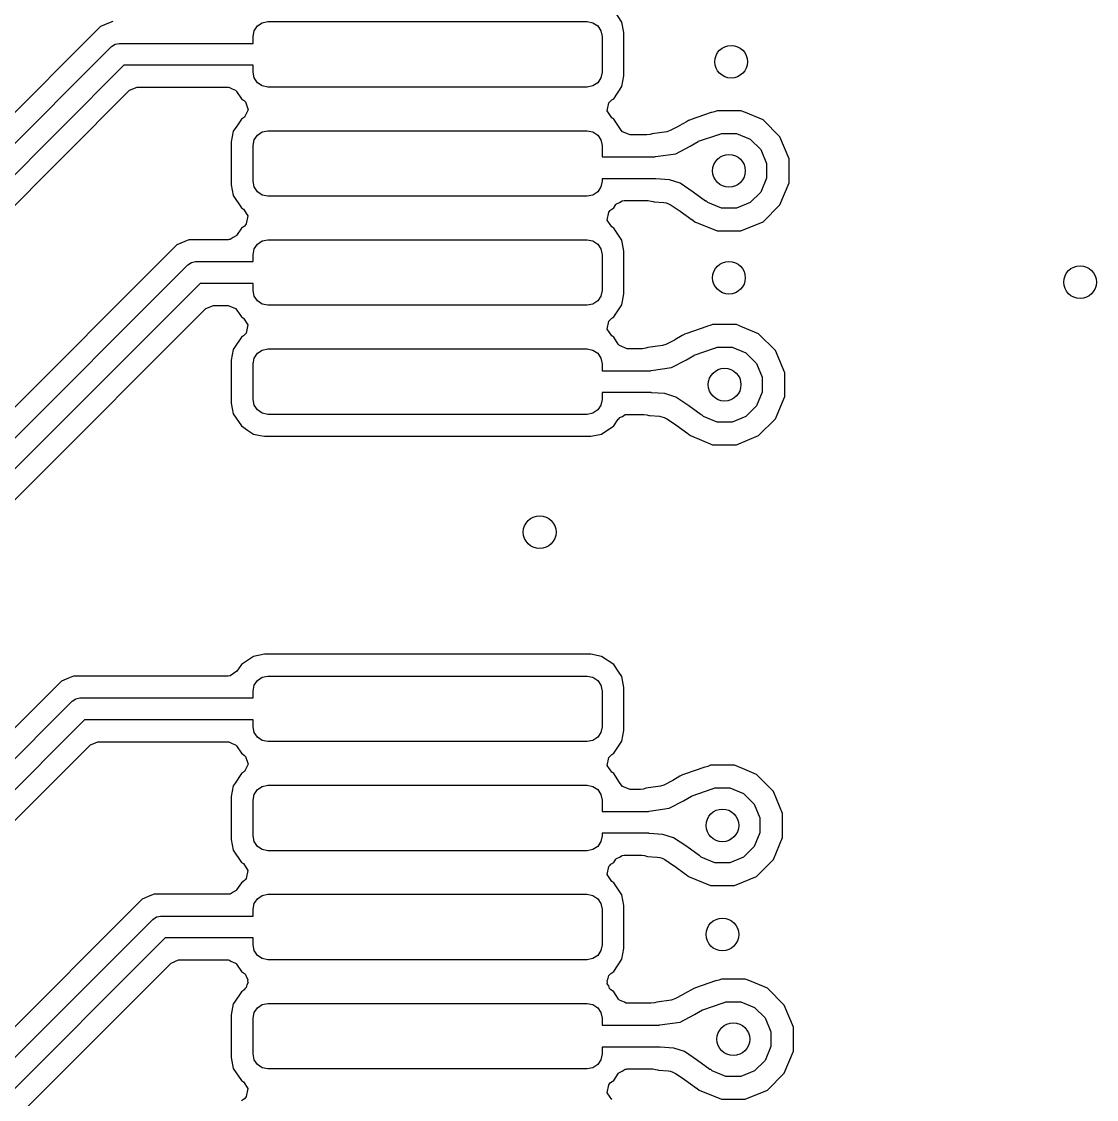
# Model space of a CAD drawing. Extents: x 114.9 to 199.6, y -137.1 to -76.7.
# Drawn here: x 179.436 to 184.365, y -109.966 to -105.026 of the extents above; entities that cross this region are included whole.
import ezdxf

# ---------------------------------------------------------------- set-up
doc = ezdxf.new("R2010")
doc.units = 0
doc.layers.add('BLACK', color=7, linetype='CONTINUOUS')

msp = doc.modelspace()

# ---------------------------------------------------------------- linework, layer by layer
at = {"layer": 'BLACK', "linetype": 'CONTINUOUS'}
for p, q in [((182.188713, -105.028365), (182.151431, -104.972569)), ((179.854059, -105.025501), (179.834256, -105.033704)), ((180.51797, -105.04597), (180.54009, -105.03119)), ((180.54009, -105.03119), (180.566182, -105.026)), ((180.566182, -105.026), (182.029818, -105.026)), ((182.029818, -105.026), (182.05591, -105.03119)), ((182.05591, -105.03119), (182.07803, -105.04597)), ((182.198028, -105.075198), (182.188713, -105.028365)), ((179.79875, -105.048409), (176.132414, -108.714745)), ((179.834256, -105.033704), (179.79875, -105.048409)), ((180.498, -105.094182), (180.50319, -105.06809)), ((180.50319, -105.06809), (180.51797, -105.04597)), ((182.07803, -105.04597), (182.09281, -105.06809)), ((182.09281, -105.06809), (182.098, -105.094182)), ((182.198499, -105.077568), (182.198028, -105.075198)), ((182.1985, -105.274433), (182.198499, -105.077568)), ((179.848645, -105.140645), (179.864866, -105.129806)), ((179.864866, -105.129806), (179.884, -105.126)), ((179.884, -105.126), (180.498, -105.126)), ((180.498, -105.126), (180.498, -105.094182)), ((182.098, -105.094182), (182.098, -105.257818)), ((176.224645, -108.764645), (179.848645, -105.140645)), ((179.90471, -105.226), (176.31, -108.82071)), ((180.498, -105.226), (179.90471, -105.226)), ((180.498, -105.257818), (180.498, -105.226)), ((180.50319, -105.28391), (180.498, -105.257818)), ((182.098, -105.257818), (182.09281, -105.28391)), ((182.188713, -105.323635), (182.1985, -105.274433)), ((179.931988, -105.340852), (179.966636, -105.3265)), ((179.966636, -105.3265), (180.38301, -105.3265)), ((180.38301, -105.3265), (180.384924, -105.327293)), ((180.384924, -105.327293), (180.386897, -105.326654)), ((180.386897, -105.326654), (180.402, -105.334366)), ((180.51797, -105.30603), (180.50319, -105.28391)), ((180.54009, -105.32081), (180.51797, -105.30603)), ((180.566182, -105.326), (180.54009, -105.32081)), ((182.029818, -105.326), (180.566182, -105.326)), ((182.05591, -105.32081), (182.029818, -105.326)), ((182.07803, -105.30603), (182.05591, -105.32081)), ((182.09281, -105.28391), (182.07803, -105.30603)), ((182.151431, -105.379431), (182.188713, -105.323635)), ((176.424852, -108.847988), (179.931988, -105.340852)), ((180.402, -105.334366), (180.417658, -105.340852)), ((180.417658, -105.340852), (180.41979, -105.34345)), ((180.41979, -105.34345), (180.420297, -105.343709)), ((180.420297, -105.343709), (180.422159, -105.345893)), ((180.422159, -105.345893), (180.444569, -105.379431)), ((180.444569, -105.379431), (180.45894, -105.389034)), ((180.45894, -105.389034), (180.463353, -105.394209)), ((180.463353, -105.394209), (180.474912, -105.429887)), ((182.121875, -105.435561), (182.12919, -105.398778)), ((182.12919, -105.398778), (182.142709, -105.385258)), ((182.142709, -105.385258), (182.151431, -105.379431)), ((180.444568, -105.472568), (180.422896, -105.505004)), ((180.453289, -105.466742), (180.444568, -105.472568)), ((180.457857, -105.463287), (180.453289, -105.466742)), ((180.474912, -105.429887), (180.457857, -105.463287)), ((182.14271, -105.466741), (182.121875, -105.435561)), ((182.151431, -105.472569), (182.14271, -105.466741)), ((182.173524, -105.505634), (182.151431, -105.472569)), ((182.506251, -105.474943), (182.49634, -105.478937)), ((182.506279, -105.474933), (182.506251, -105.474943)), ((182.598828, -105.442987), (182.506279, -105.474933)), ((182.601347, -105.442643), (182.598828, -105.442987)), ((182.613448, -105.439367), (182.601347, -105.442643)), ((182.6252, -105.4345), (182.613448, -105.439367)), ((182.7348, -105.4345), (182.6252, -105.4345)), ((182.734801, -105.4345), (182.7348, -105.4345)), ((182.755292, -105.442988), (182.734801, -105.4345)), ((182.836058, -105.476443), (182.755292, -105.442988)), ((182.836059, -105.476444), (182.836058, -105.476443)), ((182.836061, -105.476445), (182.836059, -105.476444)), ((182.913555, -105.553939), (182.836061, -105.476445)), ((180.422896, -105.505004), (180.407287, -105.528365)), ((180.54009, -105.53119), (180.566182, -105.526)), ((180.566182, -105.526), (182.029818, -105.526)), ((182.029818, -105.526), (182.05591, -105.53119)), ((182.185611, -105.523723), (182.173524, -105.505634)), ((182.191705, -105.531148), (182.185611, -105.523723)), ((182.411044, -105.525605), (182.395405, -105.530609)), ((182.449588, -105.505634), (182.411044, -105.525605)), ((182.452014, -105.504288), (182.449588, -105.505634)), ((182.484756, -105.484897), (182.452014, -105.504288)), ((182.484799, -105.484873), (182.484756, -105.484897)), ((182.494187, -105.479935), (182.484799, -105.484873)), ((182.494202, -105.479927), (182.494187, -105.479935)), ((182.496325, -105.478944), (182.494202, -105.479927)), ((182.49634, -105.478937), (182.496325, -105.478944)), ((180.407287, -105.528365), (180.3975, -105.577567)), ((180.498, -105.594182), (180.50319, -105.56809)), ((180.50319, -105.56809), (180.51797, -105.54597)), ((180.51797, -105.54597), (180.54009, -105.53119)), ((182.05591, -105.53119), (182.07803, -105.54597)), ((182.07803, -105.54597), (182.09281, -105.56809)), ((182.09281, -105.56809), (182.098, -105.594182)), ((182.226353, -105.5455), (182.191705, -105.531148)), ((182.303846, -105.5455), (182.226353, -105.5455)), ((182.318438, -105.543277), (182.303846, -105.5455)), ((182.328552, -105.540121), (182.318438, -105.543277)), ((182.395405, -105.530609), (182.328552, -105.540121)), ((182.501999, -105.5973), (182.538542, -105.575658)), ((182.538542, -105.575658), (182.540679, -105.574668)), ((182.540679, -105.574668), (182.633253, -105.542714)), ((182.633253, -105.542714), (182.635087, -105.542824)), ((182.635087, -105.542824), (182.645859, -105.538363)), ((182.645859, -105.538363), (182.714141, -105.538363)), ((182.714141, -105.538363), (182.777225, -105.564493)), ((182.777225, -105.564493), (182.825507, -105.612775)), ((182.913555, -105.55394), (182.913555, -105.553939)), ((182.913557, -105.553942), (182.913555, -105.55394)), ((182.9555, -105.6552), (182.913557, -105.553942)), ((180.3975, -105.577567), (180.3975, -105.577569)), ((180.3975, -105.577569), (180.3975, -105.57757)), ((180.3975, -105.57757), (180.3975, -105.77443)), ((180.498, -105.757818), (180.498, -105.594182)), ((182.098, -105.594182), (182.098, -105.646)), ((182.436267, -105.631359), (182.501999, -105.5973)), ((182.825507, -105.612775), (182.851637, -105.675859)), ((182.098, -105.646), (182.34055, -105.646)), ((182.34055, -105.646), (182.343412, -105.64457)), ((182.343412, -105.64457), (182.436267, -105.631359)), ((182.9555, -105.7648), (182.9555, -105.6552)), ((182.851637, -105.675859), (182.851637, -105.744141)), ((180.50319, -105.78391), (180.498, -105.757818)), ((182.098, -105.757818), (182.09281, -105.78391)), ((182.342735, -105.746), (182.098, -105.746)), ((182.098, -105.746), (182.098, -105.757818)), ((182.344253, -105.746756), (182.342735, -105.746)), ((182.406637, -105.751086), (182.344253, -105.746756)), ((182.456022, -105.766697), (182.406637, -105.751086)), ((182.516232, -105.807276), (182.456022, -105.766697)), ((182.851637, -105.744141), (182.825507, -105.807225)), ((182.913557, -105.866058), (182.9555, -105.7648)), ((180.3975, -105.77443), (180.407287, -105.823635)), ((180.51797, -105.80603), (180.50319, -105.78391)), ((180.54009, -105.82081), (180.51797, -105.80603)), ((180.566182, -105.826), (180.54009, -105.82081)), ((182.05591, -105.82081), (182.029818, -105.826)), ((182.07803, -105.80603), (182.05591, -105.82081)), ((182.09281, -105.78391), (182.07803, -105.80603)), ((182.57298, -105.848407), (182.516232, -105.807276)), ((182.825507, -105.807225), (182.777225, -105.855507)), ((180.407287, -105.823635), (180.444568, -105.879431)), ((182.029818, -105.826), (180.566182, -105.826)), ((182.151431, -105.879431), (182.161382, -105.864537)), ((182.161382, -105.864537), (182.164516, -105.861319)), ((182.164516, -105.861319), (182.177931, -105.85555)), ((182.177931, -105.85555), (182.190066, -105.847442)), ((182.190066, -105.847442), (182.198785, -105.846582)), ((182.198785, -105.846582), (182.198969, -105.846504)), ((182.198969, -105.846504), (182.199091, -105.846552)), ((182.199091, -105.846552), (182.199626, -105.8465)), ((182.199626, -105.8465), (182.310176, -105.8465)), ((182.310176, -105.8465), (182.323041, -105.848219)), ((182.323041, -105.848219), (182.331833, -105.850611)), ((182.331833, -105.850611), (182.336948, -105.852003)), ((182.336948, -105.852003), (182.380997, -105.855059)), ((182.380997, -105.855059), (182.392362, -105.857219)), ((182.392362, -105.857219), (182.402949, -105.860565)), ((182.402949, -105.860565), (182.415563, -105.866653)), ((182.415563, -105.866653), (182.451673, -105.89099)), ((182.5733, -105.848631), (182.57298, -105.848407)), ((182.576564, -105.849296), (182.5733, -105.848631)), ((182.582775, -105.855507), (182.576564, -105.849296)), ((182.645859, -105.881637), (182.582775, -105.855507)), ((182.777225, -105.855507), (182.714141, -105.881637)), ((182.836061, -105.943555), (182.913555, -105.866061)), ((182.913555, -105.86606), (182.913557, -105.866058)), ((182.913555, -105.866061), (182.913555, -105.86606)), ((180.444568, -105.879431), (180.453289, -105.885258)), ((180.453289, -105.885258), (180.474125, -105.916441)), ((180.474125, -105.916441), (180.466808, -105.953223)), ((182.121875, -105.935561), (182.12919, -105.898778)), ((182.12919, -105.898778), (182.134823, -105.891819)), ((182.134823, -105.891819), (182.138418, -105.888125)), ((182.138418, -105.888125), (182.151431, -105.879431)), ((182.451673, -105.89099), (182.455079, -105.893285)), ((182.455079, -105.893285), (182.456443, -105.894238)), ((182.456443, -105.894238), (182.511066, -105.933829)), ((182.714141, -105.881637), (182.645859, -105.881637)), ((180.45894, -105.962965), (180.444569, -105.972569)), ((180.463353, -105.957791), (180.45894, -105.962965)), ((180.466808, -105.953223), (180.463353, -105.957791)), ((182.14271, -105.966741), (182.121875, -105.935561)), ((182.151431, -105.972569), (182.14271, -105.966741)), ((182.511066, -105.933829), (182.51248, -105.934836)), ((182.51248, -105.934836), (182.512528, -105.93487)), ((182.512528, -105.93487), (182.512537, -105.934876)), ((182.512537, -105.934876), (182.514861, -105.936503)), ((182.514861, -105.936503), (182.514809, -105.936577)), ((182.514809, -105.936577), (182.523603, -105.943219)), ((182.523603, -105.943219), (182.523939, -105.943555)), ((182.523939, -105.943555), (182.52394, -105.943555)), ((182.52394, -105.943555), (182.523942, -105.943557)), ((182.523942, -105.943557), (182.6252, -105.9855)), ((182.7348, -105.9855), (182.836058, -105.943557)), ((182.836058, -105.943557), (182.83606, -105.943555)), ((182.83606, -105.943555), (182.836061, -105.943555)), ((180.405956, -106.015613), (180.392569, -106.024559)), ((180.420297, -106.008291), (180.405956, -106.015613)), ((180.422159, -106.006106), (180.420297, -106.008291)), ((180.444569, -105.972569), (180.422159, -106.006106)), ((182.188713, -106.028365), (182.151431, -105.972569)), ((182.6252, -105.9855), (182.625202, -105.9855)), ((182.625202, -105.9855), (182.734798, -105.9855)), ((182.734798, -105.9855), (182.7348, -105.9855)), ((180.148745, -106.048414), (177.102413, -109.094745)), ((180.148747, -106.048413), (180.148745, -106.048414)), ((180.204062, -106.0255), (180.148747, -106.048413)), ((180.38301, -106.0255), (180.204062, -106.0255)), ((180.386355, -106.02517), (180.38301, -106.0255)), ((180.386897, -106.025346), (180.386355, -106.02517)), ((180.387451, -106.025062), (180.386897, -106.025346)), ((180.392569, -106.024559), (180.387451, -106.025062)), ((180.498, -106.094182), (180.50319, -106.06809)), ((180.50319, -106.06809), (180.51797, -106.04597)), ((180.51797, -106.04597), (180.54009, -106.03119)), ((180.54009, -106.03119), (180.566182, -106.026)), ((180.566182, -106.026), (182.029818, -106.026)), ((182.029818, -106.026), (182.05591, -106.03119)), ((182.05591, -106.03119), (182.07803, -106.04597)), ((182.07803, -106.04597), (182.09281, -106.06809)), ((182.09281, -106.06809), (182.098, -106.094182)), ((182.198499, -106.077568), (182.188713, -106.028365)), ((180.498, -106.126), (180.498, -106.094182)), ((182.098, -106.094182), (182.098, -106.257818)), ((182.1985, -106.274433), (182.198499, -106.077568)), ((177.194645, -109.144645), (180.198645, -106.140644)), ((180.198645, -106.140644), (180.214866, -106.129806)), ((180.214866, -106.129806), (180.234, -106.126)), ((180.234, -106.126), (180.498, -106.126)), ((180.254711, -106.226), (177.28, -109.20071)), ((180.498, -106.226), (180.254711, -106.226)), ((180.498, -106.257818), (180.498, -106.226)), ((180.50319, -106.28391), (180.498, -106.257818)), ((182.098, -106.257818), (182.09281, -106.28391)), ((180.51797, -106.30603), (180.50319, -106.28391)), ((180.54009, -106.32081), (180.51797, -106.30603)), ((182.07803, -106.30603), (182.05591, -106.32081)), ((182.09281, -106.28391), (182.07803, -106.30603)), ((182.188713, -106.323635), (182.1985, -106.274433)), ((179.457504, -107.165335), (180.281987, -106.340852)), ((180.281987, -106.340852), (180.316635, -106.3265)), ((180.316635, -106.3265), (180.38301, -106.3265)), ((180.38301, -106.3265), (180.417658, -106.340852)), ((180.417658, -106.340852), (180.423752, -106.348277)), ((180.423752, -106.348277), (180.444568, -106.379431)), ((180.566182, -106.326), (180.54009, -106.32081)), ((182.029818, -106.326), (180.566182, -106.326)), ((182.05591, -106.32081), (182.029818, -106.326)), ((182.151431, -106.379431), (182.188713, -106.323635)), ((180.444568, -106.379431), (180.453289, -106.385258)), ((180.453289, -106.385258), (180.474125, -106.416441)), ((182.121875, -106.435561), (182.12919, -106.398778)), ((182.12919, -106.398778), (182.142709, -106.385258)), ((182.142709, -106.385258), (182.151431, -106.379431)), ((182.6052, -106.4145), (182.593448, -106.419367)), ((182.7148, -106.4145), (182.6052, -106.4145)), ((182.714801, -106.4145), (182.7148, -106.4145)), ((182.742561, -106.425999), (182.714801, -106.4145)), ((180.466808, -106.453223), (180.453289, -106.466742)), ((180.474125, -106.416441), (180.466808, -106.453223)), ((182.14271, -106.466741), (182.121875, -106.435561)), ((182.464756, -106.464897), (182.432014, -106.484288)), ((182.464799, -106.464873), (182.464756, -106.464897)), ((182.474187, -106.459935), (182.464799, -106.464873)), ((182.474202, -106.459927), (182.474187, -106.459935)), ((182.476325, -106.458944), (182.474202, -106.459927)), ((182.47634, -106.458937), (182.476325, -106.458944)), ((182.486251, -106.454943), (182.47634, -106.458937)), ((182.486279, -106.454933), (182.486251, -106.454943)), ((182.578828, -106.422987), (182.486279, -106.454933)), ((182.581347, -106.422643), (182.578828, -106.422987)), ((182.593448, -106.419367), (182.581347, -106.422643)), ((182.816058, -106.456443), (182.742561, -106.425999)), ((182.816059, -106.456444), (182.816058, -106.456443)), ((182.816061, -106.456445), (182.816059, -106.456444)), ((182.893555, -106.533939), (182.816061, -106.456445)), ((180.444568, -106.472568), (180.412795, -106.520122)), ((180.453289, -106.466742), (180.444568, -106.472568)), ((182.15143, -106.472568), (182.14271, -106.466741)), ((182.151431, -106.472569), (182.15143, -106.472568)), ((182.172248, -106.503723), (182.151431, -106.472569)), ((182.178342, -106.511148), (182.172248, -106.503723)), ((182.21299, -106.5255), (182.178342, -106.511148)), ((182.375405, -106.510609), (182.308552, -106.520121)), ((182.391044, -106.505605), (182.375405, -106.510609)), ((182.429588, -106.485634), (182.391044, -106.505605)), ((182.432014, -106.484288), (182.429588, -106.485634)), ((180.407287, -106.528365), (180.3975, -106.577567)), ((180.412795, -106.520122), (180.407287, -106.528365)), ((180.50319, -106.56809), (180.51797, -106.54597)), ((180.51797, -106.54597), (180.54009, -106.53119)), ((180.54009, -106.53119), (180.566182, -106.526)), ((180.566182, -106.526), (182.029818, -106.526)), ((182.029818, -106.526), (182.05591, -106.53119)), ((182.05591, -106.53119), (182.07803, -106.54597)), ((182.07803, -106.54597), (182.09281, -106.56809)), ((182.283846, -106.5255), (182.21299, -106.5255)), ((182.298438, -106.523277), (182.283846, -106.5255)), ((182.308552, -106.520121), (182.298438, -106.523277)), ((182.481999, -106.5773), (182.518542, -106.555658)), ((182.518542, -106.555658), (182.520679, -106.554668)), ((182.520679, -106.554668), (182.613253, -106.522714)), ((182.613253, -106.522714), (182.615087, -106.522824)), ((182.615087, -106.522824), (182.625859, -106.518363)), ((182.625859, -106.518363), (182.694141, -106.518363)), ((182.694141, -106.518363), (182.757225, -106.544493)), ((182.757225, -106.544493), (182.805507, -106.592775)), ((182.893555, -106.53394), (182.893555, -106.533939)), ((182.893557, -106.533942), (182.893555, -106.53394)), ((182.9355, -106.6352), (182.893557, -106.533942)), ((180.3975, -106.577567), (180.3975, -106.577568)), ((180.3975, -106.577568), (180.3975, -106.57757)), ((180.3975, -106.57757), (180.3975, -106.77443)), ((180.498, -106.594182), (180.50319, -106.56809)), ((180.498, -106.757818), (180.498, -106.594182)), ((182.09281, -106.56809), (182.098, -106.594182)), ((182.098, -106.594182), (182.098, -106.626)), ((182.323412, -106.62457), (182.416267, -106.611359)), ((182.416267, -106.611359), (182.481999, -106.5773)), ((182.805507, -106.592775), (182.831637, -106.655859)), ((182.098, -106.626), (182.32055, -106.626)), ((182.32055, -106.626), (182.323412, -106.62457)), ((182.831637, -106.655859), (182.831637, -106.724141)), ((182.9355, -106.7448), (182.9355, -106.6352)), ((180.50319, -106.78391), (180.498, -106.757818)), ((182.098, -106.757818), (182.09281, -106.78391)), ((182.322735, -106.726), (182.098, -106.726)), ((182.098, -106.726), (182.098, -106.757818)), ((182.324253, -106.726756), (182.322735, -106.726)), ((182.386637, -106.731086), (182.324253, -106.726756)), ((182.436022, -106.746697), (182.386637, -106.731086)), ((182.496232, -106.787276), (182.436022, -106.746697)), ((182.831637, -106.724141), (182.805507, -106.787225)), ((182.893557, -106.846058), (182.9355, -106.7448)), ((180.3975, -106.77443), (180.407287, -106.823635)), ((180.51797, -106.80603), (180.50319, -106.78391)), ((180.54009, -106.82081), (180.51797, -106.80603)), ((182.07803, -106.80603), (182.05591, -106.82081)), ((182.09281, -106.78391), (182.07803, -106.80603)), ((182.55298, -106.828407), (182.496232, -106.787276)), ((182.805507, -106.787225), (182.757225, -106.835507)), ((180.407287, -106.823635), (180.444568, -106.879431)), ((180.566182, -106.826), (180.54009, -106.82081)), ((182.029818, -106.826), (180.566182, -106.826)), ((182.05591, -106.82081), (182.029818, -106.826)), ((182.151431, -106.879431), (182.172248, -106.848277)), ((182.172248, -106.848277), (182.176421, -106.845488)), ((182.176421, -106.845488), (182.178342, -106.840852)), ((182.178342, -106.840852), (182.191545, -106.835382)), ((182.191545, -106.835382), (182.203431, -106.827441)), ((182.203431, -106.827441), (182.21299, -106.8265)), ((182.21299, -106.8265), (182.290176, -106.8265)), ((182.290176, -106.8265), (182.303041, -106.828219)), ((182.303041, -106.828219), (182.311833, -106.830611)), ((182.311833, -106.830611), (182.316948, -106.832003)), ((182.316948, -106.832003), (182.360997, -106.835059)), ((182.360997, -106.835059), (182.372362, -106.837219)), ((182.372362, -106.837219), (182.382949, -106.840565)), ((182.382949, -106.840565), (182.395563, -106.846653)), ((182.395563, -106.846653), (182.435079, -106.873285)), ((182.5533, -106.828631), (182.55298, -106.828407)), ((182.556564, -106.829296), (182.5533, -106.828631)), ((182.562775, -106.835507), (182.556564, -106.829296)), ((182.625859, -106.861637), (182.562775, -106.835507)), ((182.757225, -106.835507), (182.694141, -106.861637)), ((182.816061, -106.923555), (182.893555, -106.846061)), ((182.893555, -106.84606), (182.893557, -106.846058)), ((182.893555, -106.846061), (182.893555, -106.84606)), ((180.444568, -106.879431), (180.472995, -106.898425)), ((180.472995, -106.898425), (180.500365, -106.916713)), ((182.095635, -106.916713), (182.151431, -106.879431)), ((182.435079, -106.873285), (182.436443, -106.874238)), ((182.436443, -106.874238), (182.491066, -106.913829)), ((182.694141, -106.861637), (182.625859, -106.861637)), ((180.500365, -106.916713), (180.500367, -106.916714)), ((180.500367, -106.916714), (180.529832, -106.922574)), ((180.529832, -106.922574), (180.549567, -106.9265)), ((180.549567, -106.9265), (182.046432, -106.926499)), ((182.046432, -106.926499), (182.095635, -106.916713)), ((182.491066, -106.913829), (182.49248, -106.914836)), ((182.49248, -106.914836), (182.492523, -106.914866)), ((182.492523, -106.914866), (182.494861, -106.916503)), ((182.494861, -106.916503), (182.494809, -106.916577)), ((182.494809, -106.916577), (182.503603, -106.923219)), ((182.503603, -106.923219), (182.503939, -106.923555)), ((182.503939, -106.923555), (182.50394, -106.923555)), ((182.50394, -106.923555), (182.503942, -106.923557)), ((182.503942, -106.923557), (182.6052, -106.9655)), ((182.7148, -106.9655), (182.816058, -106.923557)), ((182.816058, -106.923557), (182.81606, -106.923555)), ((182.81606, -106.923555), (182.816061, -106.923555)), ((182.6052, -106.9655), (182.605202, -106.9655)), ((182.605202, -106.9655), (182.714798, -106.9655)), ((182.714798, -106.9655), (182.7148, -106.9655)), ((177.394852, -109.227987), (179.457504, -107.165335)), ((180.500364, -107.935287), (180.444568, -107.972568)), ((180.549569, -107.9255), (180.500364, -107.935287)), ((182.046435, -107.9255), (180.549569, -107.9255)), ((182.095632, -107.935285), (182.046435, -107.9255)), ((182.151431, -107.972568), (182.095632, -107.935285)), ((180.444568, -107.972568), (180.423752, -108.003723)), ((182.175272, -108.008249), (182.151431, -107.972568)), ((179.650819, -108.035129), (179.61875, -108.048411)), ((179.650821, -108.035128), (179.650819, -108.035129)), ((179.674062, -108.0255), (179.650821, -108.035128)), ((180.38301, -108.0255), (179.674062, -108.0255)), ((180.392569, -108.024559), (180.38301, -108.0255)), ((180.423752, -108.003723), (180.392569, -108.024559)), ((180.51797, -108.04597), (180.54009, -108.03119)), ((180.54009, -108.03119), (180.566182, -108.026)), ((180.566182, -108.026), (182.029818, -108.026)), ((182.029818, -108.026), (182.05591, -108.03119)), ((182.05591, -108.03119), (182.07803, -108.04597)), ((182.188713, -108.028365), (182.175272, -108.008249)), ((182.198499, -108.077568), (182.188713, -108.028365)), ((179.618745, -108.048414), (177.962414, -109.704745)), ((179.61875, -108.048411), (179.618745, -108.048414)), ((180.498, -108.094182), (180.50319, -108.06809)), ((180.498, -108.126), (180.498, -108.094182)), ((180.50319, -108.06809), (180.51797, -108.04597)), ((182.07803, -108.04597), (182.09281, -108.06809)), ((182.09281, -108.06809), (182.098, -108.094182)), ((182.098, -108.094182), (182.098, -108.257818)), ((182.198499, -108.125198), (182.198499, -108.077568)), ((178.054645, -109.754645), (179.668645, -108.140644)), ((179.668645, -108.140644), (179.684866, -108.129806)), ((179.684866, -108.129806), (179.704, -108.126)), ((179.704, -108.126), (180.498, -108.126)), ((182.1985, -108.274433), (182.198499, -108.125198)), ((179.724711, -108.226), (178.14, -109.81071)), ((180.498, -108.226), (179.724711, -108.226)), ((180.498, -108.257818), (180.498, -108.226)), ((180.50319, -108.28391), (180.498, -108.257818)), ((180.51797, -108.30603), (180.50319, -108.28391)), ((182.09281, -108.28391), (182.07803, -108.30603)), ((182.098, -108.257818), (182.09281, -108.28391)), ((182.188713, -108.323635), (182.1985, -108.274433)), ((178.254852, -109.837987), (179.751987, -108.340852)), ((179.751987, -108.340852), (179.786635, -108.3265)), ((179.786635, -108.3265), (180.38301, -108.3265)), ((180.38301, -108.3265), (180.384924, -108.327293)), ((180.384924, -108.327293), (180.386897, -108.326654)), ((180.386897, -108.326654), (180.402, -108.334366)), ((180.402, -108.334366), (180.417658, -108.340852)), ((180.417658, -108.340852), (180.41979, -108.34345)), ((180.54009, -108.32081), (180.51797, -108.30603)), ((180.566182, -108.326), (180.54009, -108.32081)), ((182.029818, -108.326), (180.566182, -108.326)), ((182.05591, -108.32081), (182.029818, -108.326)), ((182.07803, -108.30603), (182.05591, -108.32081)), ((182.151431, -108.379431), (182.188713, -108.323635)), ((180.41979, -108.34345), (180.420297, -108.343709)), ((180.420297, -108.343709), (180.422159, -108.345893)), ((180.422159, -108.345893), (180.444569, -108.379431)), ((180.444569, -108.379431), (180.45894, -108.389034)), ((180.45894, -108.389034), (180.463353, -108.394209)), ((182.12919, -108.398778), (182.142709, -108.385258)), ((182.142709, -108.385258), (182.151431, -108.379431)), ((180.474912, -108.429887), (180.457857, -108.463287)), ((180.463353, -108.394209), (180.474912, -108.429887)), ((182.121875, -108.435561), (182.12919, -108.398778)), ((182.14271, -108.466741), (182.121875, -108.435561)), ((182.583448, -108.439367), (182.571347, -108.442643)), ((182.5952, -108.4345), (182.583448, -108.439367)), ((182.7048, -108.4345), (182.5952, -108.4345)), ((182.704801, -108.4345), (182.7048, -108.4345)), ((182.741882, -108.44986), (182.704801, -108.4345)), ((180.444568, -108.472568), (180.415332, -108.516325)), ((180.453289, -108.466742), (180.444568, -108.472568)), ((180.457857, -108.463287), (180.453289, -108.466742)), ((182.151431, -108.472569), (182.14271, -108.466741)), ((182.178244, -108.512698), (182.151431, -108.472569)), ((182.454756, -108.484897), (182.422014, -108.504288)), ((182.454799, -108.484873), (182.454756, -108.484897)), ((182.464187, -108.479935), (182.454799, -108.484873)), ((182.464202, -108.479927), (182.464187, -108.479935)), ((182.466325, -108.478944), (182.464202, -108.479927)), ((182.46634, -108.478937), (182.466325, -108.478944)), ((182.476251, -108.474943), (182.46634, -108.478937)), ((182.476279, -108.474933), (182.476251, -108.474943)), ((182.568828, -108.442987), (182.476279, -108.474933)), ((182.571347, -108.442643), (182.568828, -108.442987)), ((182.806058, -108.476443), (182.741882, -108.44986)), ((182.806059, -108.476444), (182.806058, -108.476443)), ((182.806061, -108.476445), (182.806059, -108.476444)), ((182.883555, -108.553939), (182.806061, -108.476445)), ((180.407287, -108.528365), (180.3975, -108.577567)), ((180.415332, -108.516325), (180.407287, -108.528365)), ((180.51797, -108.54597), (180.54009, -108.53119)), ((180.54009, -108.53119), (180.566182, -108.526)), ((180.566182, -108.526), (182.029818, -108.526)), ((182.029818, -108.526), (182.05591, -108.53119)), ((182.05591, -108.53119), (182.07803, -108.54597)), ((182.185611, -108.523723), (182.178244, -108.512698)), ((182.191705, -108.531148), (182.185611, -108.523723)), ((182.226353, -108.5455), (182.191705, -108.531148)), ((182.365405, -108.530609), (182.298552, -108.540121)), ((182.381044, -108.525605), (182.365405, -108.530609)), ((182.419588, -108.505634), (182.381044, -108.525605)), ((182.422014, -108.504288), (182.419588, -108.505634)), ((182.605087, -108.542824), (182.615859, -108.538363)), ((182.615859, -108.538363), (182.684141, -108.538363)), ((182.684141, -108.538363), (182.747225, -108.564493)), ((180.3975, -108.577567), (180.3975, -108.577569)), ((180.3975, -108.577569), (180.3975, -108.57757)), ((180.3975, -108.57757), (180.3975, -108.77443)), ((180.498, -108.594182), (180.50319, -108.56809)), ((180.50319, -108.56809), (180.51797, -108.54597)), ((182.07803, -108.54597), (182.09281, -108.56809)), ((182.09281, -108.56809), (182.098, -108.594182)), ((182.273846, -108.5455), (182.226353, -108.5455)), ((182.288438, -108.543277), (182.273846, -108.5455)), ((182.298552, -108.540121), (182.288438, -108.543277)), ((182.471999, -108.5973), (182.508542, -108.575658)), ((182.508542, -108.575658), (182.510679, -108.574668)), ((182.510679, -108.574668), (182.603253, -108.542714)), ((182.603253, -108.542714), (182.605087, -108.542824)), ((182.747225, -108.564493), (182.795507, -108.612775)), ((182.883555, -108.55394), (182.883555, -108.553939)), ((182.883557, -108.553942), (182.883555, -108.55394)), ((182.9255, -108.6552), (182.883557, -108.553942)), ((180.498, -108.757818), (180.498, -108.594182)), ((182.098, -108.594182), (182.098, -108.646)), ((182.313412, -108.64457), (182.406267, -108.631359)), ((182.406267, -108.631359), (182.471999, -108.5973)), ((182.795507, -108.612775), (182.821637, -108.675859)), ((182.098, -108.646), (182.31055, -108.646)), ((182.31055, -108.646), (182.313412, -108.64457)), ((182.821637, -108.675859), (182.821637, -108.744141)), ((182.9255, -108.7648), (182.9255, -108.6552)), ((180.3975, -108.77443), (180.407287, -108.823635)), ((180.50319, -108.78391), (180.498, -108.757818)), ((180.51797, -108.80603), (180.50319, -108.78391)), ((182.09281, -108.78391), (182.07803, -108.80603)), ((182.098, -108.757818), (182.09281, -108.78391)), ((182.312735, -108.746), (182.098, -108.746)), ((182.098, -108.746), (182.098, -108.757818)), ((182.314253, -108.746756), (182.312735, -108.746)), ((182.376637, -108.751086), (182.314253, -108.746756)), ((182.426022, -108.766697), (182.376637, -108.751086)), ((182.486232, -108.807276), (182.426022, -108.766697)), ((182.821637, -108.744141), (182.795507, -108.807225)), ((182.883557, -108.866058), (182.9255, -108.7648)), ((180.407287, -108.823635), (180.444568, -108.879431)), ((180.54009, -108.82081), (180.51797, -108.80603)), ((180.566182, -108.826), (180.54009, -108.82081)), ((182.029818, -108.826), (180.566182, -108.826)), ((182.05591, -108.82081), (182.029818, -108.826)), ((182.07803, -108.80603), (182.05591, -108.82081)), ((182.54298, -108.848407), (182.486232, -108.807276)), ((182.795507, -108.807225), (182.747225, -108.855507)), ((180.444568, -108.879431), (180.453289, -108.885258)), ((180.453289, -108.885258), (180.474125, -108.916441)), ((182.138418, -108.888125), (182.151431, -108.879431)), ((182.151431, -108.879431), (182.161382, -108.864537)), ((182.161382, -108.864537), (182.164516, -108.861319)), ((182.164516, -108.861319), (182.177931, -108.85555)), ((182.177931, -108.85555), (182.190066, -108.847442)), ((182.190066, -108.847442), (182.198785, -108.846582)), ((182.198785, -108.846582), (182.198969, -108.846504)), ((182.198969, -108.846504), (182.199091, -108.846552)), ((182.199091, -108.846552), (182.199626, -108.8465)), ((182.199626, -108.8465), (182.280176, -108.8465)), ((182.280176, -108.8465), (182.293041, -108.848219)), ((182.293041, -108.848219), (182.301833, -108.850611)), ((182.301833, -108.850611), (182.306948, -108.852003)), ((182.306948, -108.852003), (182.350997, -108.855059)), ((182.350997, -108.855059), (182.362362, -108.857219)), ((182.362362, -108.857219), (182.372949, -108.860565)), ((182.372949, -108.860565), (182.385563, -108.866653)), ((182.385563, -108.866653), (182.425079, -108.893285)), ((182.5433, -108.848631), (182.54298, -108.848407)), ((182.546564, -108.849296), (182.5433, -108.848631)), ((182.552775, -108.855507), (182.546564, -108.849296)), ((182.615859, -108.881637), (182.552775, -108.855507)), ((182.684141, -108.881637), (182.615859, -108.881637)), ((182.747225, -108.855507), (182.684141, -108.881637)), ((182.806061, -108.943555), (182.883555, -108.866061)), ((182.883555, -108.86606), (182.883557, -108.866058)), ((182.883555, -108.866061), (182.883555, -108.86606)), ((180.474125, -108.916441), (180.466808, -108.953223)), ((182.121875, -108.935561), (182.12919, -108.898778)), ((182.12919, -108.898778), (182.134823, -108.891819)), ((182.134823, -108.891819), (182.138418, -108.888125)), ((182.425079, -108.893285), (182.426443, -108.894238)), ((182.426443, -108.894238), (182.481066, -108.933829)), ((182.481066, -108.933829), (182.48248, -108.934836)), ((182.48248, -108.934836), (182.482528, -108.93487)), ((182.482528, -108.93487), (182.482537, -108.934876)), ((182.482537, -108.934876), (182.484861, -108.936503)), ((180.444569, -108.972569), (180.422159, -109.006106)), ((180.45894, -108.962965), (180.444569, -108.972569)), ((180.463353, -108.957791), (180.45894, -108.962965)), ((180.466808, -108.953223), (180.463353, -108.957791)), ((182.14271, -108.966741), (182.121875, -108.935561)), ((182.151431, -108.972569), (182.14271, -108.966741)), ((182.188713, -109.028365), (182.151431, -108.972569)), ((182.484861, -108.936503), (182.484809, -108.936577)), ((182.484809, -108.936577), (182.493603, -108.943219)), ((182.493603, -108.943219), (182.493939, -108.943555)), ((182.493939, -108.943555), (182.49394, -108.943555)), ((182.49394, -108.943555), (182.493942, -108.943557)), ((182.493942, -108.943557), (182.5952, -108.9855)), ((182.7048, -108.9855), (182.806058, -108.943557)), ((182.806058, -108.943557), (182.80606, -108.943555)), ((182.80606, -108.943555), (182.806061, -108.943555)), ((180.024971, -109.033409), (179.988748, -109.048412)), ((180.024973, -109.033408), (180.024971, -109.033409)), ((180.044062, -109.0255), (180.024973, -109.033408)), ((180.38301, -109.0255), (180.044062, -109.0255)), ((180.386355, -109.02517), (180.38301, -109.0255)), ((180.386897, -109.025346), (180.386355, -109.02517)), ((180.387451, -109.025062), (180.386897, -109.025346)), ((180.392569, -109.024559), (180.387451, -109.025062)), ((180.405956, -109.015613), (180.392569, -109.024559)), ((180.420297, -109.008291), (180.405956, -109.015613)), ((180.422159, -109.006106), (180.420297, -109.008291)), ((180.51797, -109.04597), (180.54009, -109.03119)), ((180.54009, -109.03119), (180.566182, -109.026)), ((180.566182, -109.026), (182.029818, -109.026)), ((182.029818, -109.026), (182.05591, -109.03119)), ((182.05591, -109.03119), (182.07803, -109.04597)), ((182.198499, -109.077568), (182.188713, -109.028365)), ((182.5952, -108.9855), (182.595202, -108.9855)), ((182.595202, -108.9855), (182.704798, -108.9855)), ((182.704798, -108.9855), (182.7048, -108.9855)), ((179.988745, -109.048414), (178.682414, -110.354745)), ((179.988747, -109.048413), (179.988745, -109.048414)), ((179.988748, -109.048412), (179.988747, -109.048413)), ((180.498, -109.094182), (180.50319, -109.06809)), ((180.50319, -109.06809), (180.51797, -109.04597)), ((182.07803, -109.04597), (182.09281, -109.06809)), ((182.09281, -109.06809), (182.098, -109.094182)), ((182.1985, -109.274433), (182.198499, -109.077568)), ((180.038645, -109.140645), (180.054866, -109.129806)), ((180.054866, -109.129806), (180.074, -109.126)), ((180.074, -109.126), (180.498, -109.126)), ((180.498, -109.126), (180.498, -109.094182)), ((182.098, -109.094182), (182.098, -109.257818)), ((178.774645, -110.404645), (180.038645, -109.140645)), ((180.09471, -109.226), (178.86, -110.46071)), ((180.498, -109.226), (180.09471, -109.226)), ((180.498, -109.257818), (180.498, -109.226)), ((180.50319, -109.28391), (180.498, -109.257818)), ((182.098, -109.257818), (182.09281, -109.28391)), ((182.188713, -109.323635), (182.1985, -109.274433)), ((180.121988, -109.340852), (180.156636, -109.3265)), ((180.156636, -109.3265), (180.38301, -109.3265)), ((180.38301, -109.3265), (180.384924, -109.327293)), ((180.384924, -109.327293), (180.386897, -109.326654)), ((180.386897, -109.326654), (180.395338, -109.331606)), ((180.51797, -109.30603), (180.50319, -109.28391)), ((180.54009, -109.32081), (180.51797, -109.30603)), ((180.566182, -109.326), (180.54009, -109.32081)), ((182.029818, -109.326), (180.566182, -109.326)), ((182.05591, -109.32081), (182.029818, -109.326)), ((182.07803, -109.30603), (182.05591, -109.32081)), ((182.09281, -109.28391), (182.07803, -109.30603)), ((182.151431, -109.379431), (182.188713, -109.323635)), ((178.974852, -110.487988), (180.121988, -109.340852)), ((180.395338, -109.331606), (180.417658, -109.340852)), ((180.417658, -109.340852), (180.420297, -109.343709)), ((180.420297, -109.343709), (180.422159, -109.345893)), ((180.422159, -109.345893), (180.444569, -109.379431)), ((180.444569, -109.379431), (180.45894, -109.389034)), ((182.142709, -109.385258), (182.151431, -109.379431)), ((180.45894, -109.389034), (180.463353, -109.394209)), ((180.463353, -109.394209), (180.467196, -109.406071)), ((180.467196, -109.406071), (180.474125, -109.416441)), ((180.474125, -109.416441), (180.472767, -109.423266)), ((180.472767, -109.423266), (180.474912, -109.429887)), ((182.121087, -109.422114), (182.126757, -109.411008)), ((182.123232, -109.428735), (182.121087, -109.422114)), ((182.121875, -109.435561), (182.123232, -109.428735)), ((182.126757, -109.411008), (182.12919, -109.398778)), ((182.12919, -109.398778), (182.13698, -109.390987)), ((182.13698, -109.390987), (182.138142, -109.388713)), ((182.138142, -109.388713), (182.139788, -109.388179)), ((182.139788, -109.388179), (182.142709, -109.385258)), ((182.618828, -109.422987), (182.526279, -109.454933)), ((182.621347, -109.422643), (182.618828, -109.422987)), ((182.633448, -109.419367), (182.621347, -109.422643)), ((182.6452, -109.4145), (182.633448, -109.419367)), ((182.7548, -109.4145), (182.6452, -109.4145)), ((182.754801, -109.4145), (182.7548, -109.4145)), ((182.775292, -109.422988), (182.754801, -109.4145)), ((182.856058, -109.456443), (182.775292, -109.422988)), ((180.444568, -109.472568), (180.412795, -109.520122)), ((180.453289, -109.466742), (180.444568, -109.472568)), ((180.45621, -109.46382), (180.453289, -109.466742)), ((180.457857, -109.463287), (180.45621, -109.46382)), ((180.459018, -109.461012), (180.457857, -109.463287)), ((180.466808, -109.453223), (180.459018, -109.461012)), ((180.46924, -109.440993), (180.466808, -109.453223)), ((180.474912, -109.429887), (180.46924, -109.440993)), ((182.128802, -109.445928), (182.121875, -109.435561)), ((182.132646, -109.457791), (182.128802, -109.445928)), ((182.137057, -109.462964), (182.132646, -109.457791)), ((182.151431, -109.472569), (182.137057, -109.462964)), ((182.17384, -109.506106), (182.151431, -109.472569)), ((182.504756, -109.464897), (182.472014, -109.484288)), ((182.504799, -109.464873), (182.504756, -109.464897)), ((182.514187, -109.459935), (182.504799, -109.464873)), ((182.514202, -109.459927), (182.514187, -109.459935)), ((182.516325, -109.458944), (182.514202, -109.459927)), ((182.51634, -109.458937), (182.516325, -109.458944)), ((182.526251, -109.454943), (182.51634, -109.458937)), ((182.526279, -109.454933), (182.526251, -109.454943)), ((182.856059, -109.456444), (182.856058, -109.456443)), ((182.856061, -109.456445), (182.856059, -109.456444)), ((182.933555, -109.533939), (182.856061, -109.456445)), ((180.412795, -109.520122), (180.407287, -109.528365)), ((180.54009, -109.53119), (180.566182, -109.526)), ((180.566182, -109.526), (182.029818, -109.526)), ((182.029818, -109.526), (182.05591, -109.53119)), ((182.175703, -109.508291), (182.17384, -109.506106)), ((182.178342, -109.511148), (182.175703, -109.508291)), ((182.200663, -109.520394), (182.178342, -109.511148)), ((182.209104, -109.525346), (182.200663, -109.520394)), ((182.211075, -109.524707), (182.209104, -109.525346)), ((182.21299, -109.5255), (182.211075, -109.524707)), ((182.323846, -109.5255), (182.21299, -109.5255)), ((182.338438, -109.523277), (182.323846, -109.5255)), ((182.348552, -109.520121), (182.338438, -109.523277)), ((182.415405, -109.510609), (182.348552, -109.520121)), ((182.431044, -109.505605), (182.415405, -109.510609)), ((182.469588, -109.485634), (182.431044, -109.505605)), ((182.472014, -109.484288), (182.469588, -109.485634)), ((182.560679, -109.554668), (182.653253, -109.522714)), ((182.653253, -109.522714), (182.655087, -109.522824)), ((182.655087, -109.522824), (182.665859, -109.518363)), ((182.665859, -109.518363), (182.734141, -109.518363)), ((182.734141, -109.518363), (182.797225, -109.544493)), ((180.407287, -109.528365), (180.3975, -109.577567)), ((180.498, -109.594182), (180.50319, -109.56809)), ((180.50319, -109.56809), (180.51797, -109.54597)), ((180.51797, -109.54597), (180.54009, -109.53119)), ((182.05591, -109.53119), (182.07803, -109.54597)), ((182.07803, -109.54597), (182.09281, -109.56809)), ((182.09281, -109.56809), (182.098, -109.594182)), ((182.456267, -109.611359), (182.521999, -109.5773)), ((182.521999, -109.5773), (182.558542, -109.555658)), ((182.558542, -109.555658), (182.560679, -109.554668)), ((182.797225, -109.544493), (182.845507, -109.592775)), ((182.933555, -109.53394), (182.933555, -109.533939)), ((182.933557, -109.533942), (182.933555, -109.53394)), ((182.9755, -109.6352), (182.933557, -109.533942)), ((180.3975, -109.577567), (180.3975, -109.577568)), ((180.3975, -109.577568), (180.3975, -109.57757)), ((180.3975, -109.57757), (180.3975, -109.77443)), ((180.498, -109.757818), (180.498, -109.594182)), ((182.098, -109.594182), (182.098, -109.626)), ((182.098, -109.626), (182.36055, -109.626)), ((182.36055, -109.626), (182.363412, -109.62457)), ((182.363412, -109.62457), (182.456267, -109.611359)), ((182.845507, -109.592775), (182.871637, -109.655859)), ((182.871637, -109.655859), (182.871637, -109.724141)), ((182.9755, -109.7448), (182.9755, -109.6352)), ((182.871637, -109.724141), (182.845507, -109.787225)), ((180.3975, -109.77443), (180.407287, -109.823635)), ((180.50319, -109.78391), (180.498, -109.757818)), ((182.098, -109.757818), (182.09281, -109.78391)), ((182.362735, -109.726), (182.098, -109.726)), ((182.098, -109.726), (182.098, -109.757818)), ((182.364253, -109.726756), (182.362735, -109.726)), ((182.426637, -109.731086), (182.364253, -109.726756)), ((182.476022, -109.746697), (182.426637, -109.731086)), ((182.536232, -109.787276), (182.476022, -109.746697)), ((182.933557, -109.846058), (182.9755, -109.7448)), ((180.407287, -109.823635), (180.444568, -109.879431)), ((180.51797, -109.80603), (180.50319, -109.78391)), ((180.54009, -109.82081), (180.51797, -109.80603)), ((180.566182, -109.826), (180.54009, -109.82081)), ((182.05591, -109.82081), (182.029818, -109.826)), ((182.07803, -109.80603), (182.05591, -109.82081)), ((182.09281, -109.78391), (182.07803, -109.80603)), ((182.59298, -109.828407), (182.536232, -109.787276)), ((182.845507, -109.787225), (182.797225, -109.835507)), ((182.029818, -109.826), (180.566182, -109.826)), ((182.151431, -109.879431), (182.17384, -109.845893)), ((182.17384, -109.845893), (182.175703, -109.843709)), ((182.175703, -109.843709), (182.190042, -109.836387)), ((182.190042, -109.836387), (182.203431, -109.827441)), ((182.203431, -109.827441), (182.208549, -109.826937)), ((182.208549, -109.826937), (182.209104, -109.826654)), ((182.209104, -109.826654), (182.209645, -109.826829)), ((182.209645, -109.826829), (182.21299, -109.8265)), ((182.21299, -109.8265), (182.330176, -109.8265)), ((182.330176, -109.8265), (182.343041, -109.828219)), ((182.343041, -109.828219), (182.351833, -109.830611)), ((182.351833, -109.830611), (182.356948, -109.832003)), ((182.356948, -109.832003), (182.400997, -109.835059)), ((182.400997, -109.835059), (182.412362, -109.837219)), ((182.412362, -109.837219), (182.422949, -109.840565)), ((182.422949, -109.840565), (182.435563, -109.846653)), ((182.435563, -109.846653), (182.474114, -109.872635)), ((182.474114, -109.872635), (182.475079, -109.873285)), ((182.475079, -109.873285), (182.476443, -109.874238)), ((182.5933, -109.828631), (182.59298, -109.828407)), ((182.596564, -109.829296), (182.5933, -109.828631)), ((182.602775, -109.835507), (182.596564, -109.829296)), ((182.665859, -109.861637), (182.602775, -109.835507)), ((182.734141, -109.861637), (182.665859, -109.861637)), ((182.797225, -109.835507), (182.734141, -109.861637)), ((182.856061, -109.923555), (182.933555, -109.846061)), ((182.933555, -109.84606), (182.933557, -109.846058)), ((182.933555, -109.846061), (182.933555, -109.84606)), ((180.444568, -109.879431), (180.453289, -109.885258)), ((180.453289, -109.885258), (180.474125, -109.916441)), ((180.474125, -109.916441), (180.466808, -109.953223)), ((182.121875, -109.935561), (182.12919, -109.898778)), ((182.12919, -109.898778), (182.132646, -109.894209)), ((182.132646, -109.894209), (182.137057, -109.889035)), ((182.137057, -109.889035), (182.151431, -109.879431)), ((182.476443, -109.874238), (182.531066, -109.913829)), ((182.531066, -109.913829), (182.53248, -109.914836)), ((182.53248, -109.914836), (182.532528, -109.91487)), ((182.532528, -109.91487), (182.532537, -109.914876)), ((182.532537, -109.914876), (182.534861, -109.916503)), ((182.534861, -109.916503), (182.534809, -109.916577)), ((182.534809, -109.916577), (182.543603, -109.923219)), ((182.543603, -109.923219), (182.543939, -109.923555)), ((180.45894, -109.962965), (180.444569, -109.972569)), ((180.463353, -109.957791), (180.45894, -109.962965)), ((180.466808, -109.953223), (180.463353, -109.957791)), ((182.14271, -109.966741), (182.121875, -109.935561)), ((182.543939, -109.923555), (182.54394, -109.923555)), ((182.54394, -109.923555), (182.543942, -109.923557)), ((182.543942, -109.923557), (182.6452, -109.9655)), ((182.6452, -109.9655), (182.645202, -109.9655)), ((182.645202, -109.9655), (182.754798, -109.9655)), ((182.754798, -109.9655), (182.7548, -109.9655)), ((182.7548, -109.9655), (182.856058, -109.923557)), ((182.856058, -109.923557), (182.85606, -109.923555)), ((182.85606, -109.923555), (182.856061, -109.923555))]:
    msp.add_line(p, q, dxfattribs=at)
at = {"layer": 'BLACK'}
for centre in [(182.69, -105.21), (182.68, -105.71), (182.68, -106.2), (184.29, -106.22), (182.66, -106.69), (181.812, -107.366), (182.65, -108.71), (182.65, -109.21), (182.7, -109.69)]:
    msp.add_circle(centre, 0.075, dxfattribs=at)

doc.saveas('drawing.dxf')
